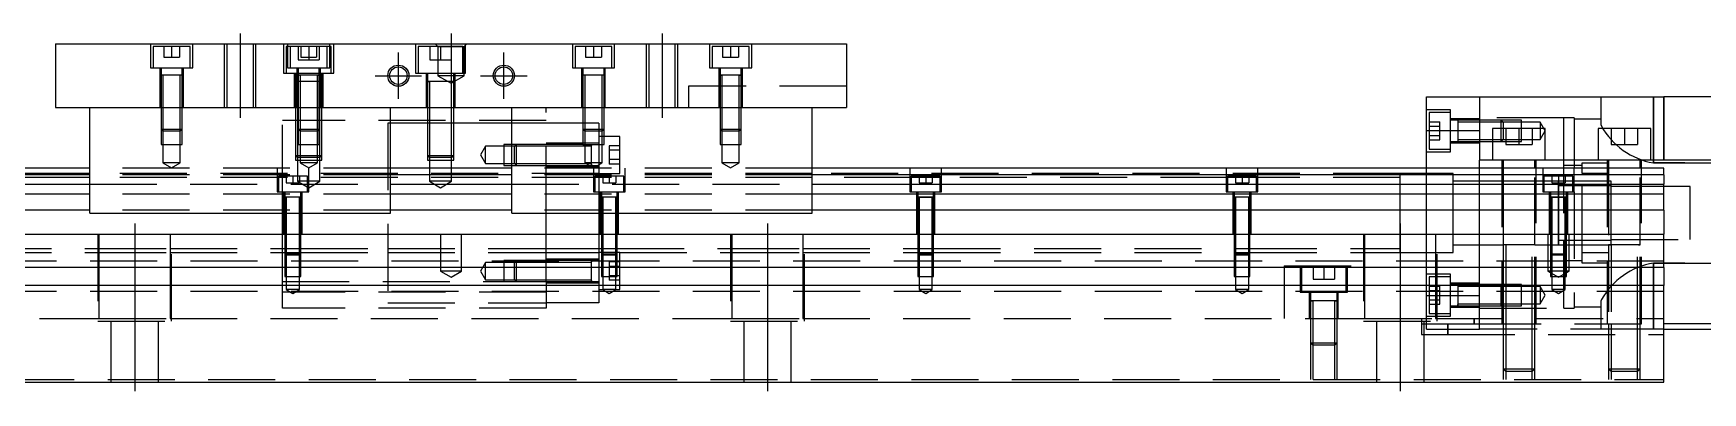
# Model space of a CAD drawing. Extents: x -14 to 711, y -263 to 102.
# Drawn here: x 150.8 to 467.3, y -239 to -171 of the extents above; entities that cross this region are included whole.
import ezdxf

# ---------------------------------------------------------------- set-up
doc = ezdxf.new("R2010")
doc.units = 0
doc.linetypes.add('CENTER', pattern=[50.8, 31.75, -6.35, 6.35, -6.35])
doc.linetypes.add('DASHED', pattern=[19.05, 12.7, -6.35])
doc.layers.get('0').update_dxf_attribs({"linetype": 'CONTINUOUS'})
doc.layers.add('CENTER', color=1, linetype='CENTER')

msp = doc.modelspace()

# ---------------------------------------------------------------- linework, layer by layer
at = {"color": 7, "linetype": 'CONTINUOUS'}
for p, q in [((155, -172.99), (155, -184.99)), ((155, -172.99), (305, -172.99)), ((305, -172.99), (305, -184.99)), ((179.000006, -178.89), (174.999994, -178.89)), ((179.000006, -178.89), (174.999994, -178.89)), ((201, -180.09), (200.499994, -180.09)), ((205.000006, -178.89), (200.999994, -178.89)), ((205.000006, -178.89), (200.999994, -178.89)), ((201.35, -180.09), (201, -180.09)), ((205, -180.09), (204.65, -180.09)), ((205.500006, -180.09), (205, -180.09)), ((230.500006, -180.09), (225.499994, -180.09)), ((230.500006, -180.09), (225.499994, -180.09)), ((285.000006, -178.89), (280.999994, -178.89)), ((415, -182.99), (425, -182.99)), ((415, -189.337524), (415, -182.99)), ((425, -182.99), (425, -194.99)), ((425, -182.99), (460, -182.99)), ((460, -194.99), (460, -182.99)), ((470, -182.99), (460, -182.99)), ((155, -184.99), (305, -184.99)), ((161.5, -204.99), (161.5, -184.99)), ((218.5, -204.99), (218.5, -184.99)), ((241.5, -204.99), (241.5, -184.99)), ((298.5, -204.99), (298.5, -184.99)), ((415, -196.49), (415, -189.337524)), ((415, -189.337524), (425, -189.337524)), ((420.9, -187.433646), (420.9, -188.01866)), ((425, -187.78365), (420.9, -187.78365)), ((420.9, -188.01866), (420.9, -189.293604)), ((420.9, -189.293604), (420.9, -189.573698)), ((420.9, -189.573698), (420.9, -190.848714)), ((429.5, -187.78365), (425, -187.78365)), ((437.5, -188.99), (427.5, -188.99)), ((427.5, -188.99), (427.5, -194.99)), ((437.5, -194.99), (437.5, -188.99)), ((457.5, -188.99), (447.5, -188.99)), ((447.5, -188.99), (447.5, -194.99)), ((457.5, -194.99), (457.5, -188.99)), ((248, -192.34), (242, -192.34)), ((256.6, -193.99), (256.6, -191.989994)), ((256.6, -193.99), (256.6, -191.989994)), ((420.9, -190.848714), (420.9, -191.433656)), ((420.9, -191.08365), (425, -191.08365)), ((425, -191.08365), (427.5, -191.08365)), ((427.5, -191.08365), (429.5, -191.08365)), ((242, -195.64), (248, -195.64)), ((256.6, -195.990006), (256.6, -195.64)), ((425, -196.49), (425, -194.99)), ((470, -194.99), (425, -194.99)), ((161.5, -196.49), (0, -196.49)), ((161.5, -197.742272), (0, -197.742272)), ((241.5, -196.49), (218.5, -196.49)), ((241.5, -197.742272), (218.5, -197.742272)), ((460, -196.49), (298.5, -196.49)), ((460, -197.742272), (298.5, -197.742272)), ((440, -204.99), (440, -198.989994)), ((460, -197.742272), (460, -196.49)), ((460, -197.742272), (460, -199.51668)), ((0, -199.51668), (161.5, -199.51668)), ((161.5, -201.413076), (0, -201.413076)), ((218.5, -199.51668), (241.5, -199.51668)), ((241.5, -201.413076), (218.5, -201.413076)), ((298.5, -199.51668), (460, -199.51668)), ((460, -201.413076), (298.5, -201.413076)), ((321.500006, -201.99), (318.499994, -201.99)), ((319.998804, -201.99), (318.499994, -201.99)), ((321.500006, -201.99), (319.998804, -201.99)), ((379.998804, -201.99), (378.499994, -201.99)), ((381.500006, -201.99), (379.998804, -201.99)), ((460, -201.413076), (460, -199.51668)), ((460, -204.467372), (460, -201.413076)), ((161.5, -204.467372), (0, -204.467372)), ((161.5, -204.99), (218.5, -204.99)), ((241.5, -204.467372), (218.5, -204.467372)), ((241.5, -204.99), (298.5, -204.99)), ((460, -204.467372), (298.5, -204.467372)), ((460, -204.467372), (460, -208.99)), ((0, -208.99), (460, -208.99)), ((435.500006, -210.99), (429.499994, -210.99)), ((460, -215.29), (460, -208.99)), ((256.6, -215.29), (256.6, -213.989994)), ((256.6, -215.99), (256.6, -213.989994)), ((460, -215.29), (0, -215.29)), ((256.6, -215.849954), (256.6, -215.29)), ((256.6, -216.130046), (256.6, -215.849954)), ((256.6, -217.990006), (256.6, -217.98932)), ((460, -215.29), (460, -218.69)), ((460, -218.69), (0, -218.69)), ((420.9, -218.546344), (420.9, -218.69)), ((420.9, -218.69), (420.9, -219.13136)), ((420.9, -220.406302), (420.9, -220.686396)), ((460, -236.99), (460, -218.69)), ((398.000006, -221.59), (392.999994, -221.59)), ((420.9, -221.961412), (420.9, -222.546354)), ((470, -225.99), (460, -225.99)), ((460, -226.99), (470, -226.99)), ((0, -236.99), (460, -236.99))]:
    msp.add_line(p, q, dxfattribs=at)
at = {"color": 3, "linetype": 'DASHED'}
for p, q in [((173, -172.99), (173, -177.49)), ((180.5, -173.49), (173.5, -173.49)), ((173.5, -173.49), (173.5, -177.49)), ((175.5, -173.49), (175.5, -175.49)), ((177, -173.49), (177, -175.49)), ((178.5, -173.49), (178.5, -175.49)), ((180.5, -177.49), (180.5, -173.49)), ((181, -177.49), (181, -172.99)), ((187.000006, -172.99), (187.000006, -184.99)), ((187.5, -172.99), (187.5, -184.99)), ((192.5, -184.99), (192.5, -172.99)), ((192.999994, -184.99), (192.999994, -172.99)), ((198.25, -172.99), (198.25, -178.49)), ((199.5, -173.49), (198.75, -173.49)), ((198.75, -173.49), (198.75, -178.49)), ((199, -172.99), (199, -177.49)), ((206.5, -173.49), (199.5, -173.49)), ((199.5, -173.49), (199.5, -177.49)), ((201, -173.49), (201, -175.99)), ((201.5, -173.49), (201.5, -175.49)), ((203, -173.49), (203, -175.49)), ((204.5, -173.49), (204.5, -175.49)), ((205, -173.49), (205, -175.99)), ((207.25, -173.49), (206.5, -173.49)), ((206.5, -177.49), (206.5, -173.49)), ((207, -177.49), (207, -172.99)), ((207.25, -178.49), (207.25, -173.49)), ((207.75, -178.49), (207.75, -172.99)), ((223.25, -172.99), (223.25, -178.49)), ((232.25, -173.49), (223.75, -173.49)), ((223.75, -173.49), (223.75, -178.49)), ((226, -173.49), (226, -175.99)), ((227, -172.99), (227.5, -173.49)), ((227.5, -173.49), (227.5, -178.99)), ((227.5, -173.49), (232.5, -173.49)), ((228, -173.49), (228, -175.99)), ((230, -173.49), (230, -175.99)), ((232.25, -178.49), (232.25, -173.49)), ((232.5, -173.49), (233, -172.99)), ((232.5, -178.99), (232.5, -173.49)), ((232.75, -178.49), (232.75, -172.99)), ((253, -172.99), (253, -177.49)), ((260.5, -173.49), (253.5, -173.49)), ((253.5, -173.49), (253.5, -177.49)), ((255.5, -173.49), (255.5, -175.49)), ((257, -173.49), (257, -175.49)), ((258.5, -173.49), (258.5, -175.49)), ((260.5, -177.49), (260.5, -173.49)), ((261, -177.49), (261, -172.99)), ((267.000006, -172.99), (267.000006, -184.99)), ((267.5, -172.99), (267.5, -184.99)), ((272.5, -184.99), (272.5, -172.99)), ((272.999994, -184.99), (272.999994, -172.99)), ((279, -172.99), (279, -177.49)), ((286.5, -173.49), (279.5, -173.49)), ((279.5, -173.49), (279.5, -177.49)), ((281.5, -173.49), (281.5, -175.49)), ((283, -173.49), (283, -175.49)), ((284.5, -173.49), (284.5, -175.49)), ((286.5, -177.49), (286.5, -173.49)), ((287, -177.49), (287, -172.99)), ((175.5, -175.49), (177, -175.49)), ((177, -175.49), (178.5, -175.49)), ((201, -175.99), (203, -175.99)), ((201.5, -175.49), (203, -175.49)), ((203, -175.49), (204.5, -175.49)), ((203, -175.49), (203, -175.99)), ((203, -175.99), (205, -175.99)), ((226, -175.99), (228, -175.99)), ((228, -175.99), (230, -175.99)), ((255.5, -175.49), (257, -175.49)), ((257, -175.49), (258.5, -175.49)), ((281.5, -175.49), (283, -175.49)), ((283, -175.49), (284.5, -175.49)), ((173, -177.49), (181, -177.49)), ((174.75, -177.49), (174.75, -184.99)), ((179.000006, -178.89), (174.999994, -178.89)), ((175, -177.49), (175, -178.89)), ((175, -178.885), (175, -178.89)), ((175.216708, -178.89), (175, -178.89)), ((175, -178.89), (175, -184.99)), ((175, -178.89), (175, -178.895)), ((178.783332, -178.89), (175.216708, -178.89)), ((175.35, -178.89), (175.35, -184.99)), ((178.65, -184.99), (178.65, -178.89)), ((179, -178.89), (178.783332, -178.89)), ((179, -178.89), (179, -177.49)), ((179, -178.89), (179, -178.885)), ((179, -184.99), (179, -178.89)), ((179, -178.895), (179, -178.89)), ((179.25, -184.99), (179.25, -177.49)), ((198.25, -178.49), (207.75, -178.49)), ((199, -177.49), (207, -177.49)), ((200.25, -178.49), (200.25, -184.99)), ((200.5, -178.49), (200.5, -180.09)), ((200.5, -180.085), (200.5, -180.09)), ((200.757468, -180.09), (200.5, -180.09)), ((200.5, -180.09), (200.5, -184.99)), ((200.5, -180.09), (200.5, -180.095)), ((200.75, -177.49), (200.75, -184.99)), ((200.999654, -180.09), (200.757468, -180.09)), ((200.9, -180.09), (200.9, -184.99)), ((201.349616, -180.09), (200.999654, -180.09)), ((205.000006, -178.89), (200.999994, -178.89)), ((201, -177.49), (201, -178.89)), ((201, -178.885), (201, -178.89)), ((201, -178.89), (201.216462, -178.89)), ((201.216708, -178.89), (201, -178.89)), ((201, -178.89), (201, -184.99)), ((201, -178.89), (201, -178.895)), ((204.783332, -178.89), (201.216708, -178.89)), ((204.650424, -180.09), (201.349616, -180.09)), ((201.35, -178.89), (201.35, -184.99)), ((204.65, -180.09), (201.35, -180.09)), ((204.65, -184.99), (204.65, -178.89)), ((205.000386, -180.09), (204.650424, -180.09)), ((205, -178.89), (204.783332, -178.89)), ((204.783538, -178.89), (205, -178.89)), ((205, -178.89), (205, -177.49)), ((205, -178.89), (205, -178.885)), ((205, -184.99), (205, -178.89)), ((205, -178.895), (205, -178.89)), ((205.242552, -180.09), (205.000386, -180.09)), ((205.1, -184.99), (205.1, -180.09)), ((205.5, -180.09), (205.242552, -180.09)), ((205.25, -184.99), (205.25, -177.49)), ((205.5, -180.09), (205.5, -178.49)), ((205.5, -180.09), (205.5, -180.085)), ((205.5, -184.99), (205.5, -180.09)), ((205.5, -180.095), (205.5, -180.09)), ((205.75, -184.99), (205.75, -178.49)), ((223.25, -178.49), (232.75, -178.49)), ((225.25, -178.49), (225.25, -184.99)), ((230.500006, -180.09), (225.499994, -180.09)), ((225.5, -178.49), (225.5, -180.09)), ((225.5, -180.085), (225.5, -180.09)), ((225.5, -180.09), (225.757448, -180.09)), ((225.757468, -180.09), (225.5, -180.09)), ((225.5, -180.09), (225.5, -184.99)), ((225.5, -180.09), (225.5, -180.095)), ((230.242552, -180.09), (225.757468, -180.09)), ((225.9, -180.09), (225.9, -184.99)), ((232.5, -178.99), (227.5, -178.99)), ((227.5, -178.99), (230, -180.433376)), ((230, -180.433376), (232.5, -178.99)), ((230.1, -184.99), (230.1, -180.09)), ((230.5, -180.09), (230.242552, -180.09)), ((230.242602, -180.09), (230.5, -180.09)), ((230.5, -180.09), (230.5, -178.49)), ((230.5, -180.09), (230.5, -180.085)), ((230.5, -184.99), (230.5, -180.09)), ((230.5, -180.095), (230.5, -180.09)), ((230.75, -184.99), (230.75, -178.49)), ((253, -177.49), (261, -177.49)), ((254.75, -177.49), (254.75, -184.99)), ((259.000006, -178.89), (254.999994, -178.89)), ((259.000006, -178.89), (254.999994, -178.89)), ((259.000006, -178.89), (254.999994, -178.89)), ((255, -177.49), (255, -178.89)), ((255, -178.885), (255, -178.89)), ((255.216708, -178.89), (255, -178.89)), ((255, -178.89), (255, -178.895)), ((255, -178.89), (255, -184.99)), ((258.783332, -178.89), (255.216708, -178.89)), ((255.35, -178.89), (255.35, -184.99)), ((258.65, -184.99), (258.65, -178.89)), ((259, -178.89), (258.783332, -178.89)), ((259, -178.89), (259, -177.49)), ((259, -178.89), (259, -178.885)), ((259, -178.895), (259, -178.89)), ((259, -184.99), (259, -178.89)), ((259.25, -184.99), (259.25, -177.49)), ((279, -177.49), (287, -177.49)), ((280.75, -177.49), (280.75, -184.99)), ((285.000006, -178.89), (280.999994, -178.89)), ((281, -177.49), (281, -178.89)), ((281, -178.885), (281, -178.89)), ((281, -178.89), (281.216462, -178.89)), ((281.216708, -178.89), (281, -178.89)), ((281, -178.89), (281, -184.99)), ((281, -178.89), (281, -178.895)), ((284.783332, -178.89), (281.216708, -178.89)), ((281.35, -178.89), (281.35, -184.99)), ((284.65, -184.99), (284.65, -178.89)), ((285, -178.89), (284.783332, -178.89)), ((284.783538, -178.89), (285, -178.89)), ((285, -178.89), (285, -177.49)), ((285, -178.89), (285, -178.885)), ((285, -184.99), (285, -178.89)), ((285, -178.895), (285, -178.89)), ((285.25, -184.99), (285.25, -177.49)), ((275, -180.99), (275, -184.99)), ((285, -180.99), (275, -180.99)), ((305, -180.99), (285, -180.99)), ((448, -182.99), (448, -187.958778)), ((458, -195.499874), (458, -182.99)), ((458, -182.99), (458, -194.99)), ((460, -182.99), (460, -194.99)), ((175, -184.99), (175, -189.14)), ((175.000006, -184.99), (175.000006, -189.140006)), ((175.35, -184.99), (175.35, -189.49)), ((178.65, -189.49), (178.65, -184.99)), ((178.999994, -189.140006), (178.999994, -184.99)), ((179, -189.14), (179, -184.99)), ((198, -200.99), (198, -184.99)), ((200.5, -184.99), (200.5, -194.09)), ((200.500006, -184.99), (200.500002, -194.09)), ((200.9, -184.99), (200.9, -194.49)), ((201, -184.99), (201, -189.14)), ((201.000006, -184.99), (201.000002, -189.14)), ((201.35, -184.99), (201.35, -189.49)), ((204.65, -189.49), (204.65, -184.99)), ((204.999998, -189.14), (204.999994, -184.99)), ((205, -189.14), (205, -184.99)), ((205.1, -194.49), (205.1, -184.99)), ((205.499998, -194.09), (205.499994, -184.99)), ((205.5, -194.09), (205.5, -184.99)), ((225.5, -184.99), (225.5, -194.09)), ((225.500006, -184.99), (225.500002, -194.09)), ((225.9, -184.99), (225.9, -194.49)), ((230.1, -194.49), (230.1, -184.99)), ((230.499998, -194.09), (230.499994, -184.99)), ((230.5, -194.09), (230.5, -184.99)), ((248, -204.99), (248, -184.99)), ((255, -184.99), (255, -189.14)), ((255.000006, -184.99), (255.000002, -189.14)), ((255.35, -184.99), (255.35, -189.49)), ((258.65, -189.49), (258.65, -184.99)), ((258.999998, -189.14), (258.999994, -184.99)), ((259, -189.14), (259, -184.99)), ((281, -184.99), (281, -189.14)), ((281.000006, -184.99), (281.000002, -189.14)), ((281.35, -184.99), (281.35, -189.49)), ((284.65, -189.49), (284.65, -184.99)), ((284.999998, -189.14), (284.999994, -184.99)), ((285, -189.14), (285, -184.99)), ((419.5, -185.43365), (415, -185.43365)), ((415.5, -185.93365), (415.5, -189.43365)), ((419.5, -185.93365), (415.5, -185.93365)), ((419.5, -193.43365), (419.5, -185.43365)), ((175, -189.14), (179, -189.14)), ((175, -189.14), (175.35, -189.49)), ((175.000006, -189.140006), (175.000006, -191.99)), ((178.65, -189.49), (175.35, -189.49)), ((175.35, -189.49), (175.35, -191.99)), ((178.65, -189.49), (179, -189.14)), ((178.65, -191.99), (178.65, -189.49)), ((178.999994, -191.99), (178.999994, -189.140006)), ((248, -187.49), (198, -187.49)), ((201, -189.14), (205, -189.14)), ((201, -189.14), (201.35, -189.49)), ((201.000002, -189.14), (201.000006, -191.99)), ((204.65, -189.49), (201.35, -189.49)), ((201.35, -189.49), (201.35, -191.99)), ((204.65, -189.49), (205, -189.14)), ((204.65, -191.99), (204.65, -189.49)), ((204.999994, -191.99), (204.999998, -189.14)), ((218, -187.99), (218, -221.99)), ((218.5, -187.99), (218, -187.99)), ((225.5, -187.99), (218.5, -187.99)), ((225.9, -187.99), (225.5, -187.99)), ((230.1, -187.99), (225.9, -187.99)), ((230.5, -187.99), (230.1, -187.99)), ((241.5, -187.99), (230.5, -187.99)), ((248, -187.99), (241.5, -187.99)), ((255, -187.99), (248, -187.99)), ((255.35, -187.99), (255, -187.99)), ((255, -189.14), (259, -189.14)), ((255, -189.14), (255.35, -189.49)), ((255.000002, -189.14), (255.000006, -191.99)), ((258, -187.99), (255.35, -187.99)), ((258.65, -189.49), (255.35, -189.49)), ((255.35, -189.49), (255.35, -191.99)), ((258, -187.99), (258, -189.49)), ((258, -189.49), (258, -200.99)), ((258.65, -189.49), (259, -189.14)), ((258.65, -191.99), (258.65, -189.49)), ((258.999994, -191.99), (258.999998, -189.14)), ((281, -189.14), (285, -189.14)), ((281, -189.14), (281.35, -189.49)), ((281.000002, -189.14), (281.000006, -191.99)), ((284.65, -189.49), (281.35, -189.49)), ((281.35, -189.49), (281.35, -191.99)), ((284.65, -189.49), (285, -189.14)), ((284.65, -191.99), (284.65, -189.49)), ((284.999994, -191.99), (284.999998, -189.14)), ((415.5, -187.7016), (417.5, -187.7016)), ((415.5, -188.567626), (417.5, -188.567626)), ((415.5, -189.43365), (415.5, -192.93365)), ((417.5, -188.567626), (417.5, -187.7016)), ((417.5, -190.299676), (417.5, -188.567626)), ((425, -187.18365), (419.5, -187.18365)), ((420.9, -187.43365), (419.5, -187.43365)), ((420.9, -187.43365), (420.895, -187.43365)), ((420.9, -187.43365), (420.9, -187.650318)), ((420.905, -187.43365), (420.9, -187.43365)), ((425, -187.43365), (420.9, -187.43365)), ((420.9, -187.650318), (420.9, -188.018664)), ((420.9, -188.018664), (420.9, -189.43365)), ((420.9, -189.43365), (420.9, -190.84871)), ((441, -186.99), (425, -186.99)), ((429.15, -187.43365), (425, -187.43365)), ((429.15, -187.433654), (425, -187.433656)), ((429.15, -188.99), (429.15, -187.43365)), ((429.5, -187.78365), (429.15, -187.43365)), ((433, -187.433656), (429.15, -187.433654)), ((429.15, -189.43365), (429.15, -188.99)), ((429.15, -191.43365), (429.15, -189.43365)), ((429.5, -187.78365), (429.5, -188.99)), ((433, -187.78365), (429.5, -187.78365)), ((429.5, -188.99), (429.5, -189.43365)), ((429.5, -189.43365), (429.5, -191.08365)), ((430, -188.99), (430, -191.99)), ((432.5, -188.99), (432.5, -191.99)), ((433, -188.99), (433, -187.433656)), ((436.5, -187.78365), (433, -187.78365)), ((433, -191.433646), (433, -188.99)), ((435, -188.99), (435, -191.99)), ((436.5, -187.78365), (436.5, -191.08365)), ((437.452628, -189.43365), (436.5, -187.78365)), ((436.5, -191.08365), (437.452628, -189.43365)), ((441, -194.99), (441, -186.99)), ((443, -186.99), (441, -186.99)), ((443, -186.99), (443, -196.49)), ((448, -187.24), (443, -187.24)), ((448, -187.958778), (448.034792, -188.2257)), ((448.034792, -188.2257), (448.13642, -188.531226)), ((450, -188.99), (450, -191.99)), ((452.5, -188.99), (452.5, -191.99)), ((455, -188.99), (455, -191.99)), ((175.000006, -191.99), (178.999994, -191.99)), ((175.35, -191.99), (175.35, -195.49)), ((178.65, -195.49), (178.65, -191.99)), ((201.000006, -191.99), (204.999994, -191.99)), ((201.35, -191.99), (201.35, -195.49)), ((204.65, -195.49), (204.65, -191.99)), ((236.5, -192.34), (235.547372, -193.99)), ((236.5, -195.64), (236.5, -192.34)), ((240, -192.34), (236.5, -192.34)), ((242.35, -191.990002), (240, -191.990006)), ((240, -191.990006), (240, -195.989994)), ((242, -192.34), (240, -192.34)), ((242.35, -191.99), (242, -192.34)), ((242, -195.64), (242, -192.34)), ((248, -192.34), (242, -192.34)), ((242.35, -191.99), (242.35, -195.99)), ((248, -191.990002), (242.35, -191.99)), ((248, -191.990006), (242.35, -191.990002)), ((258, -191.74), (248, -191.74)), ((255.000006, -191.99), (248, -191.990002)), ((256.6, -192.34), (248, -192.34)), ((255.000006, -191.99), (258.999994, -191.99)), ((255.35, -191.99), (255.35, -195.49)), ((256.6, -195.990006), (256.6, -191.989994)), ((256.6, -195.990006), (256.6, -191.989994)), ((256.6, -191.99), (256.6, -192.206668)), ((256.6, -192.206708), (256.6, -191.99)), ((256.6, -191.99), (256.6, -192.206668)), ((256.6, -192.206708), (256.6, -191.99)), ((256.6, -193.849948), (256.6, -192.206708)), ((256.6, -195.64), (256.6, -192.34)), ((258.999994, -190.49), (258, -190.49)), ((258.65, -195.49), (258.65, -191.99)), ((262, -190.49), (258.999994, -190.49)), ((260, -192.25795), (260, -193.123974)), ((262, -192.25795), (260, -192.25795)), ((262, -197.49), (262, -190.49)), ((281.000006, -191.99), (284.999994, -191.99)), ((281.35, -191.99), (281.35, -195.49)), ((284.65, -195.49), (284.65, -191.99)), ((415.5, -190.299676), (417.5, -190.299676)), ((415.5, -191.165702), (417.5, -191.165702)), ((415.5, -192.93365), (419.5, -192.93365)), ((417.5, -191.165702), (417.5, -190.299676)), ((419.5, -191.43365), (420.9, -191.43365)), ((419.5, -191.68365), (425, -191.68365)), ((420.895, -191.43365), (420.9, -191.43365)), ((420.9, -190.84871), (420.9, -191.216942)), ((420.9, -191.216942), (420.9, -191.43365)), ((420.9, -191.43365), (420.905, -191.43365)), ((420.9, -191.43365), (425, -191.43365)), ((425, -191.433646), (427.5, -191.433646)), ((425, -191.43365), (427.5, -191.43365)), ((427.5, -191.433646), (429.15, -191.433648)), ((427.5, -191.43365), (429.15, -191.43365)), ((429.15, -191.43365), (429.5, -191.08365)), ((429.15, -191.433648), (433, -191.433646)), ((429.5, -191.08365), (433, -191.08365)), ((430, -191.99), (432.5, -191.99)), ((432.5, -191.99), (435, -191.99)), ((433, -191.08365), (436.5, -191.08365)), ((450, -191.99), (452.5, -191.99)), ((452.5, -191.99), (455, -191.99)), ((178.65, -195.49), (175.35, -195.49)), ((175.35, -195.49), (177, -196.442628)), ((177, -196.442628), (178.65, -195.49)), ((200.5, -194.09), (205.5, -194.09)), ((200.5, -194.09), (200.9, -194.49)), ((200.500002, -194.09), (200.500006, -194.99)), ((200.500006, -194.99), (205.499994, -194.99)), ((205.1, -194.49), (200.9, -194.49)), ((200.9, -194.49), (200.9, -194.99)), ((200.9, -194.99), (200.9, -198.99)), ((204.65, -195.49), (201.35, -195.49)), ((201.35, -195.49), (203, -196.442628)), ((203, -196.442628), (204.65, -195.49)), ((205.1, -194.49), (205.5, -194.09)), ((205.1, -194.99), (205.1, -194.49)), ((205.1, -198.99), (205.1, -194.99)), ((205.499994, -194.99), (205.499998, -194.09)), ((225.5, -194.09), (230.5, -194.09)), ((225.5, -194.09), (225.9, -194.49)), ((225.500002, -194.09), (225.500006, -194.99)), ((225.500006, -194.99), (230.499994, -194.99)), ((230.1, -194.49), (225.9, -194.49)), ((225.9, -194.49), (225.9, -194.99)), ((225.9, -194.99), (225.9, -198.99)), ((230.1, -194.49), (230.5, -194.09)), ((230.1, -194.99), (230.1, -194.49)), ((230.1, -198.99), (230.1, -194.99)), ((230.499994, -194.99), (230.499998, -194.09)), ((235.547372, -193.99), (236.5, -195.64)), ((236.5, -195.64), (240, -195.64)), ((240, -195.64), (242, -195.64)), ((240, -195.989994), (242.35, -195.989998)), ((242, -195.64), (242.35, -195.99)), ((242, -195.64), (248, -195.64)), ((242.35, -195.989998), (248, -195.989994)), ((242.35, -195.99), (248, -195.989998)), ((248, -195.64), (256.6, -195.64)), ((248, -195.989998), (256.605, -195.99)), ((248, -196.24), (258, -196.24)), ((258.65, -195.49), (255.35, -195.49)), ((255.35, -195.49), (257, -196.442628)), ((256.595, -195.99), (258, -195.99)), ((256.6, -195.773332), (256.6, -193.849948)), ((256.6, -195.773292), (256.6, -195.99)), ((256.6, -195.99), (256.6, -195.773332)), ((257, -196.442628), (258.65, -195.49)), ((260, -193.123974), (260, -194.856026)), ((262, -193.123974), (260, -193.123974)), ((260, -194.856026), (260, -195.72205)), ((262, -194.856026), (260, -194.856026)), ((262, -195.72205), (260, -195.72205)), ((284.65, -195.49), (281.35, -195.49)), ((281.35, -195.49), (283, -196.442628)), ((283, -196.442628), (284.65, -195.49)), ((415, -193.43365), (419.5, -193.43365)), ((429.25, -194.99), (429.25, -225.99)), ((429.5, -194.99), (429.5, -196.49)), ((435.5, -196.49), (435.5, -194.99)), ((435.75, -225.99), (435.75, -194.99)), ((441, -196.49), (441, -194.99)), ((444.5, -195.99), (441, -195.99)), ((444.5, -195.49), (449.5, -195.49)), ((444.5, -196.49), (444.5, -195.49)), ((449.25, -194.99), (449.25, -225.99)), ((449.5, -194.99), (449.5, -196.49)), ((455.5, -196.49), (455.5, -194.99)), ((455.75, -225.99), (455.75, -194.99)), ((458, -194.99), (458, -195.499874)), ((458, -195.499874), (483, -195.499874)), ((483, -195.499874), (458, -195.499874)), ((161.5, -197.49), (40.5, -197.49)), ((161.5, -198.24), (142.75, -198.24)), ((218.5, -196.49), (161.5, -196.49)), ((218, -197.49), (161.5, -197.49)), ((218.5, -197.742272), (161.5, -197.742272)), ((218, -198.24), (161.5, -198.24)), ((197, -196.49), (197, -200.99)), ((202.75, -197.99), (197.25, -197.99)), ((197.25, -197.99), (197.25, -200.99)), ((198.75, -197.99), (198.75, -199.29)), ((198.75, -199.29), (200, -199.29)), ((200, -197.99), (200, -199.29)), ((200, -199.29), (201.25, -199.29)), ((205.1, -198.99), (200.9, -198.99)), ((200.9, -198.99), (203, -200.202436)), ((201.25, -197.99), (201.25, -199.29)), ((202.75, -200.99), (202.75, -197.99)), ((203, -200.99), (203, -196.49)), ((203, -200.202436), (205.1, -198.99)), ((258, -197.49), (218, -197.49)), ((258, -198.24), (218, -198.24)), ((230.1, -198.99), (225.9, -198.99)), ((225.9, -198.99), (228, -200.202436)), ((228, -200.202436), (230.1, -198.99)), ((298.5, -196.49), (241.5, -196.49)), ((298.5, -197.742272), (241.5, -197.742272)), ((257, -196.49), (257, -200.99)), ((262.75, -197.99), (257.25, -197.99)), ((257.25, -197.99), (257.25, -200.99)), ((258, -197.49), (262, -197.49)), ((298.5, -198.24), (258, -198.24)), ((258.75, -197.99), (258.75, -199.29)), ((258.75, -199.29), (260, -199.29)), ((260, -197.99), (260, -199.29)), ((260, -199.29), (261.25, -199.29)), ((261.25, -197.99), (261.25, -199.29)), ((298.5, -197.49), (262, -197.49)), ((262.75, -200.99), (262.75, -197.99)), ((263, -200.99), (263, -196.49)), ((410, -197.49), (298.5, -197.49)), ((317.25, -198.24), (298.5, -198.24)), ((317, -196.49), (317, -200.99)), ((322.75, -197.99), (317.25, -197.99)), ((317.25, -197.99), (317.25, -200.99)), ((322.75, -198.24), (317.25, -198.24)), ((318.75, -197.99), (318.75, -199.29)), ((318.75, -199.29), (320, -199.29)), ((320, -197.99), (320, -199.29)), ((320, -199.29), (321.25, -199.29)), ((321.25, -197.99), (321.25, -199.29)), ((322.75, -200.99), (322.75, -197.99)), ((377.25, -198.24), (322.75, -198.24)), ((323, -200.99), (323, -196.49)), ((377, -196.49), (377, -200.99)), ((382.75, -197.99), (377.25, -197.99)), ((377.25, -197.99), (377.25, -200.99)), ((382.75, -198.24), (377.25, -198.24)), ((378.75, -197.99), (378.75, -199.29)), ((378.75, -199.29), (380, -199.29)), ((380, -197.99), (380, -199.29)), ((380, -199.29), (381.25, -199.29)), ((381.25, -197.99), (381.25, -199.29)), ((382.75, -200.99), (382.75, -197.99)), ((410, -198.24), (382.75, -198.24)), ((383, -200.99), (383, -196.49)), ((410, -197.49), (409.995, -197.49)), ((410, -204.789932), (410, -197.489994)), ((410, -197.490668), (410, -197.49)), ((415, -197.49), (410, -197.49)), ((410.005, -197.49), (410, -197.49)), ((410, -198.038872), (410, -197.490668)), ((410, -204.78995), (410, -198.038872)), ((415, -208.99), (415, -196.49)), ((420, -197.49), (415, -197.49)), ((420, -204.99), (420, -197.49)), ((425, -198.99), (420, -198.99)), ((425, -208.99), (425, -196.49)), ((429.5, -198.99), (425, -198.99)), ((429.5, -196.49), (429.5, -208.99)), ((435.5, -198.99), (429.5, -198.99)), ((435.5, -210.995), (435.5, -196.49)), ((437.25, -198.99), (435.5, -198.99)), ((437, -196.49), (437, -200.99)), ((442.75, -197.99), (437.25, -197.99)), ((437.25, -197.99), (437.25, -200.99)), ((440.005, -198.99), (437.25, -198.99)), ((438.75, -197.99), (438.75, -199.29)), ((438.75, -199.29), (440, -199.29)), ((441, -198.99), (439.995, -198.99)), ((440, -197.99), (440, -199.29)), ((440, -210.990006), (440, -198.989994)), ((440, -198.99), (440, -204.789946)), ((440, -199.664966), (440, -198.99)), ((440, -199.29), (441.25, -199.29)), ((441, -197.99), (441, -196.49)), ((441, -204.99), (441, -197.99)), ((442.75, -198.99), (441, -198.99)), ((441.25, -197.99), (441.25, -199.29)), ((442.75, -200.99), (442.75, -197.99)), ((444.5, -198.99), (442.75, -198.99)), ((443, -200.99), (443, -196.49)), ((444.5, -197.49), (444.5, -196.49)), ((449.5, -197.49), (444.5, -197.49)), ((444.5, -212.49), (444.5, -197.49)), ((449.5, -198.99), (444.5, -198.99)), ((449.5, -196.49), (449.5, -210.995)), ((450, -198.99), (449.5, -198.99)), ((450, -204.99), (450, -198.99)), ((455.5, -210.995), (455.5, -196.49)), ((161.5, -199.51668), (218.5, -199.51668)), ((218.5, -201.413076), (161.5, -201.413076)), ((197, -200.99), (203, -200.99)), ((198, -204.99), (198, -200.99)), ((198.25, -200.99), (198.25, -208.99)), ((199.998804, -201.99), (198.499994, -201.99)), ((198.5, -200.99), (198.5, -201.99)), ((198.5, -201.985), (198.5, -201.99)), ((198.624678, -201.99), (198.5, -201.99)), ((198.5, -201.99), (198.5, -204.99)), ((198.5, -201.99), (198.5, -201.995)), ((199.998804, -201.99), (198.624678, -201.99)), ((198.75, -201.99), (198.75, -204.99)), ((201.500006, -201.99), (199.998804, -201.99)), ((201.37533, -201.99), (199.998804, -201.99)), ((201.25, -204.99), (201.25, -201.99)), ((201.5, -201.99), (201.37533, -201.99)), ((201.5, -201.99), (201.5, -200.99)), ((201.5, -201.99), (201.5, -201.985)), ((201.5, -204.99), (201.5, -201.99)), ((201.5, -201.995), (201.5, -201.99)), ((201.75, -208.99), (201.75, -200.99)), ((241.5, -199.51668), (298.5, -199.51668)), ((298.5, -201.413076), (241.5, -201.413076)), ((257, -200.99), (263, -200.99)), ((258, -200.99), (258, -204.99)), ((258.25, -200.99), (258.25, -208.99)), ((259.998804, -201.99), (258.499994, -201.99)), ((258.5, -200.99), (258.5, -201.99)), ((258.5, -201.985), (258.5, -201.99)), ((258.624678, -201.99), (258.5, -201.99)), ((258.5, -201.99), (258.5, -201.995)), ((258.5, -201.99), (258.5, -204.99)), ((259.998804, -201.99), (258.624678, -201.99)), ((258.75, -201.99), (258.75, -204.99)), ((261.500006, -201.99), (259.998804, -201.99)), ((261.37533, -201.99), (259.998804, -201.99)), ((261.25, -204.99), (261.25, -201.99)), ((261.5, -201.99), (261.37533, -201.99)), ((261.5, -201.99), (261.5, -200.99)), ((261.5, -201.99), (261.5, -201.985)), ((261.5, -201.995), (261.5, -201.99)), ((261.5, -204.99), (261.5, -201.99)), ((261.75, -208.99), (261.75, -200.99)), ((317, -200.99), (323, -200.99)), ((318.25, -200.99), (318.25, -208.99)), ((321.500006, -201.99), (318.499994, -201.99)), ((318.5, -200.99), (318.5, -201.99)), ((318.5, -201.985), (318.5, -201.99)), ((318.5, -201.99), (318.62467, -201.99)), ((318.624678, -201.99), (318.5, -201.99)), ((318.5, -201.99), (318.5, -201.995)), ((318.5, -201.99), (318.5, -208.99)), ((318.62467, -201.99), (321.375392, -201.99)), ((319.998804, -201.99), (318.624678, -201.99)), ((318.75, -201.99), (318.75, -208.99)), ((321.37533, -201.99), (319.998804, -201.99)), ((321.25, -208.99), (321.25, -201.99)), ((321.5, -201.99), (321.37533, -201.99)), ((321.375392, -201.99), (321.5, -201.99)), ((321.5, -201.99), (321.5, -200.99)), ((321.5, -201.99), (321.5, -201.985)), ((321.5, -201.995), (321.5, -201.99)), ((321.5, -208.99), (321.5, -201.99)), ((321.75, -208.99), (321.75, -200.99)), ((377, -200.99), (383, -200.99)), ((378.25, -200.99), (378.25, -208.99)), ((381.500006, -201.99), (378.499994, -201.99)), ((378.5, -200.99), (378.5, -201.99)), ((378.5, -201.985), (378.5, -201.99)), ((378.624678, -201.99), (378.5, -201.99)), ((378.5, -201.99), (378.5, -208.99)), ((378.5, -201.99), (378.5, -201.995)), ((379.998804, -201.99), (378.624678, -201.99)), ((378.75, -201.99), (378.75, -208.99)), ((381.37533, -201.99), (379.998804, -201.99)), ((381.25, -208.99), (381.25, -201.99)), ((381.5, -201.99), (381.37533, -201.99)), ((381.5, -201.99), (381.5, -200.99)), ((381.5, -201.99), (381.5, -201.985)), ((381.5, -208.99), (381.5, -201.99)), ((381.5, -201.995), (381.5, -201.99)), ((381.75, -208.99), (381.75, -200.99)), ((437, -200.99), (443, -200.99)), ((438.25, -200.99), (438.25, -208.99)), ((441.500006, -201.99), (438.499994, -201.99)), ((439.998804, -201.99), (438.499994, -201.99)), ((438.5, -200.99), (438.5, -201.99)), ((438.5, -201.985), (438.5, -201.99)), ((438.5, -201.99), (438.62467, -201.99)), ((438.624678, -201.99), (438.5, -201.99)), ((438.5, -201.99), (438.5, -201.995)), ((438.5, -201.99), (438.5, -208.99)), ((438.62467, -201.99), (441.375392, -201.99)), ((439.998804, -201.99), (438.624678, -201.99)), ((438.75, -201.99), (438.75, -208.99)), ((441.500006, -201.99), (439.998804, -201.99)), ((441.37533, -201.99), (439.998804, -201.99)), ((440, -199.865), (440, -210.115)), ((441, -199.865), (440, -199.865)), ((442.75, -199.865), (441, -199.865)), ((441.25, -208.99), (441.25, -201.99)), ((441.5, -201.99), (441.37533, -201.99)), ((441.375392, -201.99), (441.5, -201.99)), ((441.5, -201.99), (441.5, -200.99)), ((441.5, -201.99), (441.5, -201.985)), ((441.5, -201.995), (441.5, -201.99)), ((441.5, -208.99), (441.5, -201.99)), ((441.75, -208.99), (441.75, -200.99)), ((444.5, -199.865), (442.75, -199.865)), ((443, -200.99), (443, -222.99)), ((449.5, -199.865), (444.5, -199.865)), ((450, -199.865), (449.5, -199.865)), ((455.5, -199.99), (450, -199.99)), ((460, -199.99), (455.5, -199.99)), ((465, -199.99), (460, -199.99)), ((465, -204.99), (465, -199.99)), ((218.5, -204.467372), (161.5, -204.467372)), ((198, -208.99), (198, -204.99)), ((198.5, -204.99), (198.5, -208.99)), ((198.75, -204.99), (198.75, -208.99)), ((201.25, -208.99), (201.25, -204.99)), ((201.5, -208.99), (201.5, -204.99)), ((298.5, -204.467372), (241.5, -204.467372)), ((248, -208.99), (248, -204.99)), ((258, -204.99), (258, -208.99)), ((258.5, -204.99), (258.5, -208.99)), ((258.75, -204.99), (258.75, -208.99)), ((261.25, -208.99), (261.25, -204.99)), ((261.5, -208.99), (261.5, -204.99)), ((410, -208.99), (410, -204.789932)), ((410, -205.190038), (410, -204.78995)), ((410, -208.99023), (410, -205.190038)), ((420, -208.99), (420, -204.99)), ((440, -204.789946), (440, -210.99)), ((441, -222.99), (441, -204.99)), ((450, -210.99), (450, -204.99)), ((465, -209.99), (465, -204.99)), ((141.5, -211.74), (163.291796, -211.74)), ((163, -208.99), (163, -225.49)), ((163.291796, -215.29), (163.291796, -208.99)), ((163.291796, -211.74), (176.708204, -211.74)), ((176.708204, -208.99), (176.708204, -215.29)), ((176.708204, -211.74), (198, -211.74)), ((177, -225.49), (177, -208.99)), ((198, -215.29), (198, -208.99)), ((198, -211.74), (198.5, -211.74)), ((198.5, -208.99), (198.5, -212.74)), ((198.5, -211.74), (198.75, -211.74)), ((198.500006, -208.99), (198.500006, -212.740006)), ((198.75, -208.99), (198.75, -212.99)), ((198.75, -211.74), (201.25, -211.74)), ((201.25, -212.99), (201.25, -208.99)), ((201.25, -211.74), (201.5, -211.74)), ((201.499994, -212.740006), (201.499994, -208.99)), ((201.5, -212.74), (201.5, -208.99)), ((201.5, -211.74), (218, -211.74)), ((218, -211.74), (248, -211.74)), ((228, -208.99), (228, -215.99)), ((232, -215.99), (232, -208.99)), ((248, -215.29), (248, -208.99)), ((248, -211.74), (258, -211.74)), ((258, -208.99), (258, -215.29)), ((258, -211.74), (258.5, -211.74)), ((258.5, -208.99), (258.5, -212.74)), ((258.5, -211.74), (258.75, -211.74)), ((258.500006, -208.99), (258.500006, -212.740006)), ((258.75, -208.99), (258.75, -212.99)), ((258.75, -211.74), (261.25, -211.74)), ((261.25, -212.99), (261.25, -208.99)), ((261.25, -211.74), (261.5, -211.74)), ((261.499994, -212.740006), (261.499994, -208.99)), ((261.5, -212.74), (261.5, -208.99)), ((261.5, -211.74), (283.291796, -211.74)), ((283, -208.99), (283, -225.49)), ((283.291796, -215.29), (283.291796, -208.99)), ((283.291796, -211.74), (296.708204, -211.74)), ((296.708204, -208.99), (296.708204, -215.29)), ((296.708204, -211.74), (318.5, -211.74)), ((297, -225.49), (297, -208.99)), ((318.5, -208.99), (318.5, -212.74)), ((318.5, -211.74), (318.75, -211.74)), ((318.500006, -208.99), (318.500006, -212.740006)), ((318.75, -208.99), (318.75, -212.99)), ((318.75, -211.74), (321.25, -211.74)), ((321.25, -212.99), (321.25, -208.99)), ((321.25, -211.74), (321.5, -211.74)), ((321.499994, -212.740006), (321.499994, -208.99)), ((321.5, -212.74), (321.5, -208.99)), ((321.5, -211.74), (378.5, -211.74)), ((378.5, -208.99), (378.5, -212.74)), ((378.5, -211.74), (378.75, -211.74)), ((378.500006, -208.99), (378.500006, -212.740006)), ((378.75, -208.99), (378.75, -212.99)), ((378.75, -211.74), (381.25, -211.74)), ((381.25, -212.99), (381.25, -208.99)), ((381.25, -211.74), (381.5, -211.74)), ((381.499994, -212.740006), (381.499994, -208.99)), ((381.5, -212.74), (381.5, -208.99)), ((381.5, -211.74), (403.291796, -211.74)), ((403, -208.99), (403, -225.49)), ((403.291796, -215.29), (403.291796, -208.99)), ((403.291796, -211.74), (410, -211.74)), ((410, -212.490006), (410, -208.99)), ((410, -211.941128), (410, -208.99023)), ((410, -212.49), (410, -211.941128)), ((415, -215.29), (415, -208.99)), ((416.708204, -208.99), (416.708204, -215.29)), ((417, -225.49), (417, -208.99)), ((420, -212.49), (420, -208.99)), ((420, -210.99), (425, -210.99)), ((425, -215.29), (425, -208.99)), ((425, -210.99), (429.39999, -210.99)), ((429.39999, -210.99), (429.5, -210.99)), ((429.5, -208.99), (429.5, -210.99)), ((429.5, -210.985), (429.5, -210.99)), ((429.849602, -210.99), (429.5, -210.99)), ((429.5, -210.99), (429.5, -210.995)), ((429.5, -210.99), (429.5, -215.29)), ((435.15035, -210.99), (429.849602, -210.99)), ((430, -210.99), (430, -215.29)), ((435, -225.99), (435, -210.99)), ((435.5, -210.99), (435.15035, -210.99)), ((435.5, -225.99), (435.5, -210.985)), ((435.500006, -210.99), (435.60001, -210.99)), ((435.60001, -210.99), (440.005, -210.99)), ((438, -208.99), (438, -215.99)), ((438.5, -208.99), (438.5, -212.74)), ((438.500006, -208.99), (438.500006, -212.740006)), ((438.75, -208.99), (438.75, -212.99)), ((439.995, -210.99), (449.39999, -210.99)), ((440, -210.990006), (440, -210.115)), ((440, -210.115), (450, -210.115)), ((440.005, -210.99), (449.5, -210.99)), ((441.25, -212.99), (441.25, -208.99)), ((441.499994, -212.740006), (441.499994, -208.99)), ((441.5, -212.74), (441.5, -208.99)), ((442, -215.99), (442, -208.99)), ((449.39999, -210.99), (449.5, -210.99)), ((455.500006, -210.99), (449.499994, -210.99)), ((449.5, -210.985), (449.5, -225.99)), ((449.5, -210.99), (449.84965, -210.99)), ((449.849602, -210.99), (449.5, -210.99)), ((455.15035, -210.99), (449.849602, -210.99)), ((450, -209.99), (465, -209.99)), ((450, -210.99), (450, -225.99)), ((455, -225.99), (455, -210.99)), ((455.150204, -210.99), (455.5, -210.99)), ((455.5, -210.99), (455.15035, -210.99)), ((455.5, -225.99), (455.5, -210.985)), ((460, -214.14), (0, -214.14)), ((141.5, -212.49), (163.291796, -212.49)), ((163.291796, -212.49), (176.708204, -212.49)), ((176.708204, -212.49), (198, -212.49)), ((198, -212.49), (198.5, -212.49)), ((198.5, -212.49), (198.75, -212.49)), ((198.5, -212.74), (201.5, -212.74)), ((198.5, -212.74), (198.75, -212.99)), ((198.500006, -212.740006), (198.500006, -215.29)), ((198.75, -212.49), (201.25, -212.49)), ((201.25, -212.99), (198.75, -212.99)), ((198.75, -212.99), (198.75, -216.99)), ((201.25, -212.49), (201.5, -212.49)), ((201.25, -212.99), (201.5, -212.74)), ((201.25, -216.99), (201.25, -212.99)), ((201.499994, -215.29), (201.499994, -212.740006)), ((201.5, -212.49), (218, -212.49)), ((218, -212.489994), (248, -212.489994)), ((218, -212.49), (248, -212.49)), ((236.5, -214.34), (235.547372, -215.99)), ((236.5, -217.64), (236.5, -214.34)), ((240, -214.34), (236.5, -214.34)), ((242.35, -213.990002), (240, -213.990006)), ((240, -213.990006), (240, -217.989994)), ((242, -214.34), (240, -214.34)), ((242.35, -213.99), (242, -214.34)), ((242, -217.64), (242, -214.34)), ((248, -214.34), (242, -214.34)), ((242.35, -213.99), (242.35, -217.99)), ((248, -213.99), (242.35, -213.99)), ((248, -213.990006), (242.35, -213.990002)), ((248, -212.489994), (258, -212.489994)), ((248, -212.49), (258, -212.49)), ((258, -213.74), (248, -213.74)), ((256.6, -213.99), (248, -213.99)), ((256.6, -214.34), (248, -214.34)), ((256.6, -213.99), (256.595, -213.99)), ((256.6, -217.990006), (256.6, -213.989994)), ((256.6, -213.99), (256.6, -214.206668)), ((256.6, -214.206708), (256.6, -213.99)), ((256.605, -213.99), (256.6, -213.99)), ((258, -213.99), (256.6, -213.99)), ((256.6, -215.289824), (256.6, -214.206708)), ((258.5, -212.49), (258, -212.49)), ((258.75, -212.49), (258.5, -212.49)), ((258.5, -212.74), (261.5, -212.74)), ((258.5, -212.74), (258.75, -212.99)), ((258.500006, -212.740006), (258.500006, -215.29)), ((261.25, -212.49), (258.75, -212.49)), ((261.25, -212.99), (258.75, -212.99)), ((258.75, -212.99), (258.75, -216.99)), ((260, -214.25795), (260, -215.123974)), ((262, -214.25795), (260, -214.25795)), ((260, -215.123974), (260, -216.856026)), ((262, -215.123974), (260, -215.123974)), ((261.5, -212.49), (261.25, -212.49)), ((261.25, -212.99), (261.5, -212.74)), ((261.25, -216.99), (261.25, -212.99)), ((261.499994, -215.29), (261.499994, -212.740006)), ((262, -212.49), (261.5, -212.49)), ((262, -215.29), (262, -212.49)), ((262, -212.49), (283.291796, -212.49)), ((283.291796, -212.49), (296.708204, -212.49)), ((296.708204, -212.49), (318.5, -212.49)), ((318.5, -212.49), (318.75, -212.49)), ((318.5, -212.74), (321.5, -212.74)), ((318.5, -212.74), (318.75, -212.99)), ((318.500006, -212.740006), (318.500006, -215.29)), ((318.75, -212.49), (321.25, -212.49)), ((321.25, -212.99), (318.75, -212.99)), ((318.75, -212.99), (318.75, -216.99)), ((321.25, -212.49), (321.5, -212.49)), ((321.25, -212.99), (321.5, -212.74)), ((321.25, -216.99), (321.25, -212.99)), ((321.499994, -215.29), (321.499994, -212.740006)), ((321.5, -212.49), (378.5, -212.49)), ((378.5, -212.49), (378.75, -212.49)), ((378.5, -212.74), (381.5, -212.74)), ((378.5, -212.74), (378.75, -212.99)), ((378.500006, -212.740006), (378.500006, -215.29)), ((378.75, -212.49), (381.25, -212.49)), ((381.25, -212.99), (378.75, -212.99)), ((378.75, -212.99), (378.75, -216.99)), ((381.25, -212.49), (381.5, -212.49)), ((381.25, -212.99), (381.5, -212.74)), ((381.25, -216.99), (381.25, -212.99)), ((381.499994, -215.29), (381.499994, -212.740006)), ((381.5, -212.49), (403.291796, -212.49)), ((388, -214.99), (388, -215.29)), ((388, -214.99), (403, -214.99)), ((391, -214.99), (391, -219.99)), ((391.25, -214.99), (391.25, -215.29)), ((393.5, -214.99), (393.5, -217.49)), ((395.5, -214.99), (395.5, -217.49)), ((397.5, -214.99), (397.5, -217.49)), ((399.75, -215.29), (399.75, -214.99)), ((400, -219.99), (400, -214.99)), ((403.291796, -212.49), (410, -212.49)), ((409.995, -212.49), (410, -212.49)), ((410, -212.49), (415, -212.49)), ((410, -212.49), (410.005, -212.49)), ((415, -212.49), (416.708204, -212.49)), ((416.708204, -212.49), (420, -212.49)), ((438.5, -212.74), (441.5, -212.74)), ((438.5, -212.74), (438.75, -212.99)), ((438.500006, -212.740006), (438.500006, -215.29)), ((441.25, -212.99), (438.75, -212.99)), ((438.75, -212.99), (438.75, -216.99)), ((441, -213.99), (444.5, -213.99)), ((441.25, -212.99), (441.5, -212.74)), ((441.25, -216.99), (441.25, -212.99)), ((441.499994, -215.29), (441.499994, -212.740006)), ((444.5, -212.49), (449.5, -212.49)), ((444.5, -214.49), (444.5, -212.49)), ((449.5, -214.49), (444.5, -214.49)), ((483, -214.480126), (458, -214.480126)), ((458, -214.480126), (483, -214.480126)), ((458, -226.99), (458, -214.480126)), ((458, -214.480126), (458, -225.99)), ((163.291796, -218.69), (163.291796, -215.29)), ((176.708204, -215.29), (176.708204, -218.69)), ((198, -217.99), (198, -215.29)), ((198, -217.99), (248, -217.99)), ((198, -218.69), (198, -217.99)), ((198.500006, -215.29), (198.500006, -216.99)), ((198.500006, -216.99), (201.499994, -216.99)), ((198.75, -216.99), (198.75, -219.49)), ((201.25, -219.49), (201.25, -216.99)), ((201.499994, -216.99), (201.499994, -215.29)), ((232, -215.99), (228, -215.99)), ((228, -215.99), (230, -217.1447)), ((230, -217.1447), (232, -215.99)), ((235.547372, -215.99), (236.5, -217.64)), ((236.5, -217.64), (240, -217.64)), ((240, -217.64), (242, -217.64)), ((242, -217.64), (248, -217.64)), ((242, -217.64), (242.35, -217.99)), ((248, -217.99), (248, -215.29)), ((248, -217.64), (256.6, -217.64)), ((248, -217.99), (248, -218.69)), ((248, -217.99), (256.6, -217.99)), ((248, -218.24), (258, -218.24)), ((256.595, -217.99), (256.6, -217.99)), ((256.6, -215.78999), (256.6, -215.289824)), ((256.6, -216.19001), (256.6, -215.78999)), ((256.6, -217.98932), (256.6, -216.130046)), ((256.6, -217.773332), (256.6, -216.19001)), ((256.6, -217.773292), (256.6, -217.99)), ((256.6, -217.99), (256.6, -217.773332)), ((256.6, -217.99), (256.605, -217.99)), ((256.6, -217.99), (258, -217.99)), ((258, -215.29), (258, -218.69)), ((258.500006, -215.29), (258.500006, -216.99)), ((258.500006, -216.99), (261.499994, -216.99)), ((258.75, -216.99), (258.75, -219.49)), ((262, -216.856026), (260, -216.856026)), ((260, -216.856026), (260, -217.72205)), ((262, -217.72205), (260, -217.72205)), ((261.25, -219.49), (261.25, -216.99)), ((261.499994, -216.99), (261.499994, -215.29)), ((262, -218.69), (262, -215.29)), ((283.291796, -218.69), (283.291796, -215.29)), ((296.708204, -215.29), (296.708204, -218.69)), ((318.500006, -215.29), (318.500006, -216.99)), ((318.500006, -216.99), (321.499994, -216.99)), ((318.75, -216.99), (318.75, -219.49)), ((321.25, -219.49), (321.25, -216.99)), ((321.499994, -216.99), (321.499994, -215.29)), ((378.500006, -215.29), (378.500006, -216.99)), ((378.500006, -216.99), (381.499994, -216.99)), ((378.75, -216.99), (378.75, -219.49)), ((381.25, -219.49), (381.25, -216.99)), ((381.499994, -216.99), (381.499994, -215.29)), ((388, -215.29), (388, -218.69)), ((391.25, -215.29), (391.25, -218.69)), ((393.5, -217.49), (395.5, -217.49)), ((395.5, -217.49), (397.5, -217.49)), ((399.75, -218.69), (399.75, -215.29)), ((403.291796, -218.69), (403.291796, -215.29)), ((415, -218.69), (415, -215.29)), ((419.5, -216.54635), (415, -216.54635)), ((415.5, -217.04635), (415.5, -218.69)), ((416.708204, -217.04635), (415.5, -217.04635)), ((416.708204, -215.29), (416.708204, -218.69)), ((419.5, -217.04635), (416.708204, -217.04635)), ((419.5, -224.54635), (419.5, -216.54635)), ((425, -218.29635), (419.5, -218.29635)), ((425, -218.69), (425, -215.29)), ((429.5, -215.29), (429.5, -218.69)), ((430, -215.29), (430, -218.69)), ((442, -215.99), (438, -215.99)), ((438, -215.99), (440, -217.1447)), ((438.500006, -215.29), (438.500006, -216.99)), ((438.500006, -216.99), (441.499994, -216.99)), ((438.75, -216.99), (438.75, -219.49)), ((440, -217.1447), (442, -215.99)), ((441.25, -219.49), (441.25, -216.99)), ((441.499994, -216.99), (441.499994, -215.29)), ((460, -219.84), (0, -219.84)), ((163.291796, -224.99), (163.291796, -218.69)), ((176.708204, -218.69), (176.708204, -224.99)), ((198, -222.99), (198, -218.69)), ((248, -219.998332), (198, -219.998332)), ((201.25, -219.49), (198.75, -219.49)), ((198.75, -219.49), (200, -220.211688)), ((200, -220.211688), (201.25, -219.49)), ((248, -218.69), (248, -222.99)), ((258, -218.69), (258, -221.99)), ((258, -219.49), (258.75, -219.49)), ((261.25, -219.49), (258.75, -219.49)), ((258.75, -219.49), (260, -220.211688)), ((260, -220.211688), (261.25, -219.49)), ((261.25, -219.49), (262, -219.49)), ((262, -219.49), (262, -218.69)), ((283.291796, -224.99), (283.291796, -218.69)), ((296.708204, -218.69), (296.708204, -224.99)), ((321.25, -219.49), (318.75, -219.49)), ((318.75, -219.49), (320, -220.211688)), ((320, -220.211688), (321.25, -219.49)), ((381.25, -219.49), (378.75, -219.49)), ((378.75, -219.49), (380, -220.211688)), ((380, -220.211688), (381.25, -219.49)), ((388, -218.69), (388, -224.99)), ((391, -219.99), (400, -219.99)), ((391.25, -218.69), (391.25, -219.99)), ((392.75, -219.99), (392.75, -224.99)), ((393, -219.99), (393, -221.595)), ((398, -221.595), (398, -219.99)), ((398.25, -224.99), (398.25, -219.99)), ((399.75, -219.99), (399.75, -218.69)), ((403.291796, -224.99), (403.291796, -218.69)), ((415, -220.642476), (415, -218.69)), ((415, -226.99), (415, -220.642476)), ((415, -220.642476), (425, -220.642476)), ((415.5, -218.69), (415.5, -220.54635)), ((415.5, -218.814298), (417.5, -218.814298)), ((415.5, -219.680324), (417.5, -219.680324)), ((415.5, -220.54635), (415.5, -224.04635)), ((415.5, -221.412374), (417.5, -221.412374)), ((416.708204, -218.69), (416.708204, -224.99)), ((417.5, -219.680324), (417.5, -218.814298)), ((417.5, -221.412374), (417.5, -219.680324)), ((417.5, -222.2784), (417.5, -221.412374)), ((420.9, -218.54635), (419.5, -218.54635)), ((420.9, -218.54635), (420.895, -218.54635)), ((420.9, -218.54635), (420.9, -218.689586)), ((425, -218.54635), (420.9, -218.54635)), ((420.905, -218.54635), (420.9, -218.54635)), ((420.9, -218.689586), (420.9, -218.763016)), ((420.9, -218.763016), (420.9, -219.131362)), ((425, -218.89635), (420.9, -218.89635)), ((420.9, -219.13136), (420.9, -220.406302)), ((420.9, -219.131362), (420.9, -220.54635)), ((420.9, -220.54635), (420.9, -221.961408)), ((420.9, -220.686396), (420.9, -221.961412)), ((429.15, -218.54635), (425, -218.54635)), ((429.15, -218.546352), (425, -218.546354)), ((425, -225.99), (425, -218.69)), ((429.5, -218.89635), (425, -218.89635)), ((429.5, -218.89635), (425, -218.89635)), ((429.15, -218.69), (429.15, -218.54635)), ((429.29365, -218.69), (429.15, -218.54635)), ((429.5, -218.546354), (429.15, -218.546352)), ((429.15, -220.54635), (429.15, -218.69)), ((429.15, -222.54635), (429.15, -220.54635)), ((429.5, -218.89635), (429.29365, -218.69)), ((430, -218.546354), (429.5, -218.546354)), ((429.5, -218.69), (429.5, -225.99)), ((433, -218.89635), (429.5, -218.89635)), ((433, -218.546354), (430, -218.546354)), ((430, -218.69), (430, -225.99)), ((433, -222.546344), (433, -218.546354)), ((436.5, -218.89635), (433, -218.89635)), ((436.5, -218.89635), (436.5, -222.19635)), ((437.452628, -220.54635), (436.5, -218.89635)), ((436.5, -222.19635), (437.452628, -220.54635)), ((441.25, -219.49), (438.75, -219.49)), ((438.75, -219.49), (440, -220.211688)), ((440, -220.211688), (441.25, -219.49)), ((448.176822, -221.355672), (448.045254, -221.71329)), ((248, -222.99), (198, -222.99)), ((218, -221.99), (248, -221.99)), ((258, -221.99), (248, -221.99)), ((398.000006, -221.59), (392.999994, -221.59)), ((393, -221.585), (393, -224.99)), ((393, -221.59), (393.257448, -221.59)), ((393.257468, -221.59), (393, -221.59)), ((397.742552, -221.59), (393.257468, -221.59)), ((393.4, -221.59), (393.4, -224.99)), ((397.6, -224.99), (397.6, -221.59)), ((398, -221.59), (397.742552, -221.59)), ((397.742602, -221.59), (398, -221.59)), ((398, -224.99), (398, -221.585)), ((415, -224.54635), (419.5, -224.54635)), ((415.5, -222.2784), (417.5, -222.2784)), ((415.5, -224.04635), (419.5, -224.04635)), ((419.5, -222.54635), (420.905, -222.54635)), ((419.5, -222.79635), (425, -222.79635)), ((420.895, -222.54635), (425, -222.546346)), ((420.9, -221.961408), (420.9, -222.32964)), ((420.9, -222.19635), (425, -222.19635)), ((420.9, -222.32964), (420.9, -222.54635)), ((420.9, -222.54635), (420.9, -222.329682)), ((425, -222.19635), (429.5, -222.19635)), ((425, -222.19635), (429.5, -222.19635)), ((425, -222.546344), (429.15, -222.546346)), ((425, -222.546346), (429.15, -222.54635)), ((425, -222.99), (441, -222.99)), ((425, -222.99), (441, -222.99)), ((429.15, -222.54635), (429.5, -222.19635)), ((429.15, -222.546346), (433, -222.546344)), ((429.5, -222.19635), (433, -222.19635)), ((433, -222.19635), (436.5, -222.19635)), ((441, -222.99), (443, -222.99)), ((443, -222.74), (448, -222.74)), ((448.045254, -221.71329), (448, -222.021222)), ((448, -222.021222), (448, -226.99)), ((56.708204, -224.99), (163.291796, -224.99)), ((163, -225.49), (177, -225.49)), ((163.291796, -224.99), (176.708204, -224.99)), ((165.5, -225.49), (165.5, -236.99)), ((174.5, -236.99), (174.5, -225.49)), ((176.708204, -224.99), (283.291796, -224.99)), ((283, -225.49), (297, -225.49)), ((283.291796, -224.99), (296.708204, -224.99)), ((285.5, -225.49), (285.5, -236.99)), ((294.5, -236.99), (294.5, -225.49)), ((296.708204, -224.99), (403.291796, -224.99)), ((393, -224.99), (393, -229.59)), ((393.000006, -224.99), (393.000002, -229.59)), ((393.4, -224.99), (393.4, -229.99)), ((397.6, -229.99), (397.6, -224.99)), ((397.999998, -229.59), (397.999994, -224.99)), ((398, -229.59), (398, -224.99)), ((403, -225.49), (417, -225.49)), ((403.291796, -224.99), (416.708204, -224.99)), ((405.5, -225.49), (405.5, -236.99)), ((414, -224.99), (414, -225.99)), ((414, -225.99), (424, -225.99)), ((414, -225.99), (414, -227.99)), ((414.5, -236.99), (414.5, -225.49)), ((415, -226.99), (425, -226.99)), ((416.708204, -224.99), (460, -224.99)), ((419, -227.99), (419, -225.99)), ((419, -225.99), (419, -227.99)), ((424, -225.99), (424, -224.99)), ((424, -224.99), (424, -225.99)), ((424, -225.99), (460, -225.99)), ((425, -226.99), (425, -225.99)), ((455, -226.99), (425, -226.99)), ((429.5, -225.99), (429.5, -234.49)), ((429.500006, -225.99), (429.500002, -234.49)), ((430, -225.99), (430, -234.99)), ((435, -234.99), (435, -225.99)), ((435.499998, -234.49), (435.499994, -225.99)), ((435.5, -234.49), (435.5, -225.99)), ((449.5, -225.99), (449.5, -234.49)), ((449.500006, -225.99), (449.500002, -234.49)), ((450, -225.99), (450, -234.99)), ((455, -234.99), (455, -225.99)), ((455.5, -226.99), (455, -226.99)), ((455.499998, -234.49), (455.499994, -225.99)), ((455.5, -234.49), (455.5, -225.99)), ((460, -226.99), (455.5, -226.99)), ((458, -225.99), (458, -226.99)), ((393, -229.59), (398, -229.59)), ((393, -229.59), (393.4, -229.99)), ((393.000002, -229.59), (393.000006, -236.49)), ((397.6, -229.99), (393.4, -229.99)), ((393.4, -229.99), (393.4, -236.49)), ((397.6, -229.99), (398, -229.59)), ((397.6, -236.49), (397.6, -229.99)), ((397.999994, -236.49), (397.999998, -229.59)), ((414, -227.99), (419, -227.99)), ((419, -227.99), (460, -227.99)), ((12.499994, -236.49), (460, -236.49)), ((429.5, -234.49), (435.5, -234.49)), ((429.5, -234.49), (430, -234.99)), ((429.500002, -234.49), (429.500006, -236.49)), ((435, -234.99), (430, -234.99)), ((430, -234.99), (430, -236.49)), ((435, -234.99), (435.5, -234.49)), ((435, -236.49), (435, -234.99)), ((435.499994, -236.49), (435.499998, -234.49)), ((449.5, -234.49), (455.5, -234.49)), ((449.5, -234.49), (450, -234.99)), ((449.500002, -234.49), (449.500006, -236.49)), ((455, -234.99), (450, -234.99)), ((450, -234.99), (450, -236.49)), ((455, -234.99), (455.5, -234.49)), ((455, -236.49), (455, -234.99)), ((455.499994, -236.49), (455.499998, -234.49))]:
    msp.add_line(p, q, dxfattribs=at)
at = {"color": 3, "linetype": 'CONTINUOUS'}
for centre in [(220, -178.99), (240, -178.99)]:
    msp.add_circle(centre, 2, dxfattribs=at)
at = {"color": 7, "linetype": 'CONTINUOUS'}
for centre in [(220, -178.99), (240, -178.99)]:
    msp.add_circle(centre, 1.65, dxfattribs=at)
at = {"color": 3, "linetype": 'DASHED'}
for centre, radius, start, end in [((460.333832, -181.731627), 13.964648, 209.13802648, 260.37933944), ((460.205811, -228.086617), 13.784128, 99.20837209, 150.77035528)]:
    msp.add_arc(centre, radius, start, end, dxfattribs=at)
at = {"layer": 'CENTER', "color": 1, "linetype": 'CENTER'}
for p, q in [((190, -170.99), (190, -186.99)), ((230, -170.99), (230, -182.433376)), ((270, -170.99), (270, -186.99)), ((220, -183.39), (220, -174.59)), ((240, -183.39), (240, -174.59)), ((215.6, -178.99), (224.4, -178.99)), ((235.6, -178.99), (244.4, -178.99)), ((170, -206.99), (170, -238.99)), ((290, -206.99), (290, -238.99)), ((410, -206.99), (410, -238.99))]:
    msp.add_line(p, q, dxfattribs=at)

doc.saveas('drawing.dxf')
